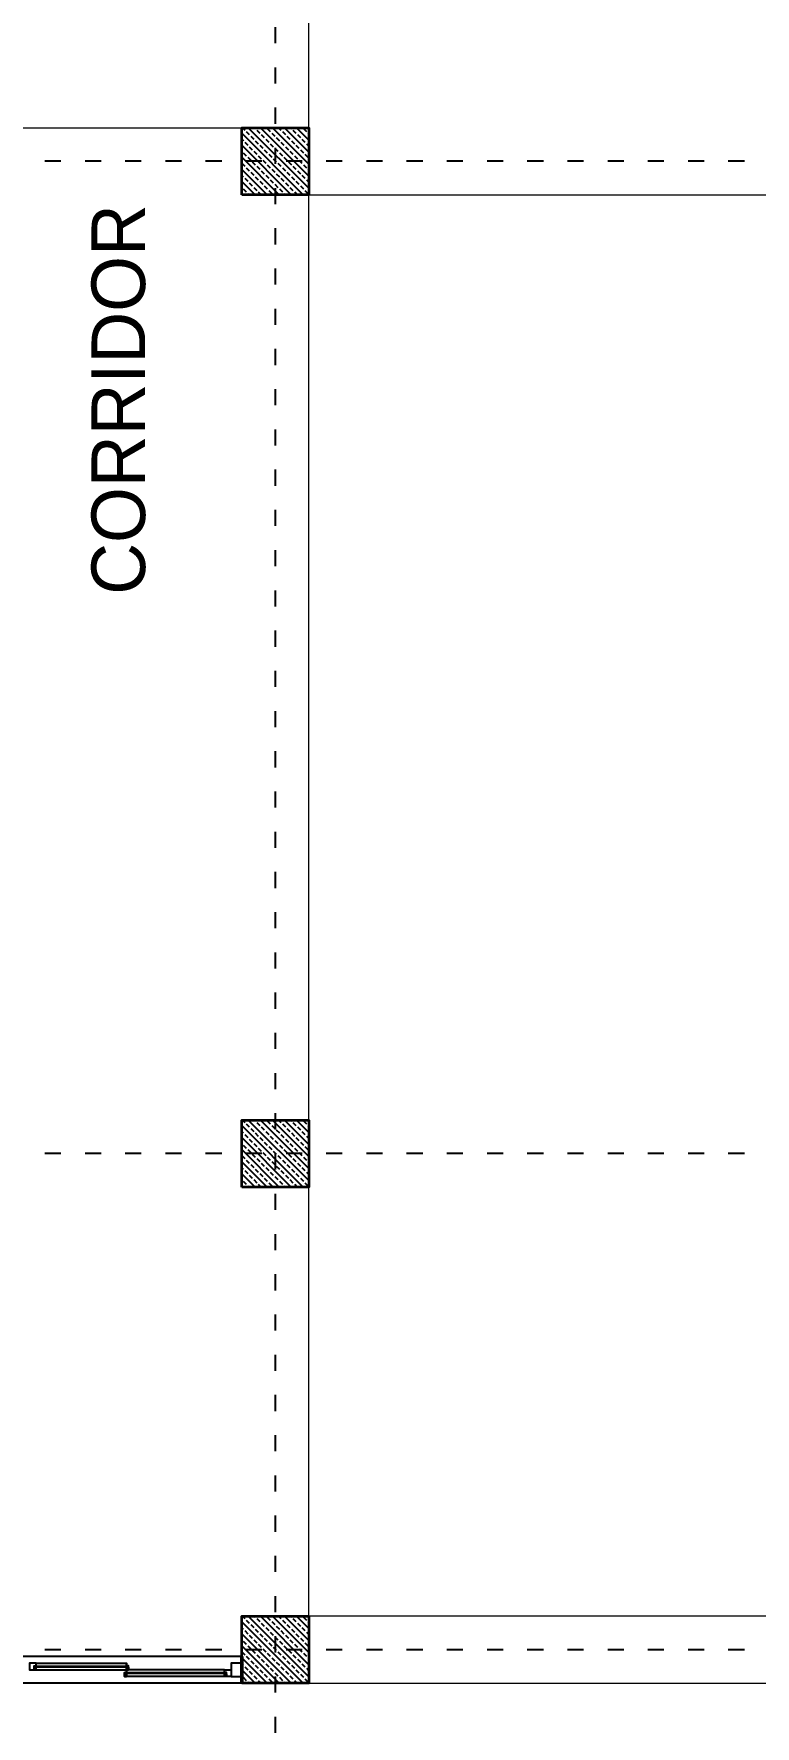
# Model space of a CAD drawing. Header units: millimetres. Extents: x 626118 to 667468, y 4481694 to 4492717.
# Drawn here: x 654702 to 655241, y 4489012 to 4490274 of the extents above; entities that cross this region are included whole.
import ezdxf

# ---------------------------------------------------------------- set-up
doc = ezdxf.new("R2010")
doc.units = ezdxf.units.MM
doc.linetypes.add('ACAD_ISO03W100', pattern=[30, 12, -18])
doc.linetypes.add('DUZ', pattern=[500, 500])
doc.layers.get('0').update_dxf_attribs({"color": 1, "linetype": 'DUZ'})
for name, color, linetype in [('AGAC', 116, 'Continuous'), ('KOLTAR_F', 145, 'Continuous'), ('PEN', 161, 'Continuous')]:
    doc.layers.add(name, color=color, linetype=linetype)
for name, color, linetype, lineweight in [('cam', 143, 'Continuous', 20), ('DUV', 220, 'Continuous', 50), ('DUVAR', 7, 'Continuous', 35), ('gor25', 142, 'Continuous', 25), ('iç duvar', 7, 'Continuous', 50), ('KOLON_F', 3, 'Continuous', 35)]:
    doc.layers.add(name, color=color, linetype=linetype, lineweight=lineweight)

msp = doc.modelspace()

# ---------------------------------------------------------------- hatches: boundary and pattern name
at = {"layer": 'KOLTAR_F'}
h = msp.add_hatch(dxfattribs=at)
h.set_pattern_fill('ANSI33', color=256, angle=90, style=0)
h.set_pattern_definition([(135, (5159270.136, 3829570.847), (-4.4901280605, -4.4901280605), []), (135, (5159270.136, 3829575.337), (-4.4901280605, -4.4901280605), [3.175, -1.5875])])
h.paths.add_polyline_path([(654857.67, 4490154.33), (654857.67, 4490204.33), (654907.67, 4490204.33), (654907.67, 4490154.33)])
h = msp.add_hatch(dxfattribs=at)
h.set_pattern_fill('ANSI33', color=256, angle=90, style=0)
h.set_pattern_definition([(135, (5159270.136, 3828830.847), (-4.4901280605, -4.4901280605), []), (135, (5159270.136, 3828835.337), (-4.4901280605, -4.4901280605), [3.175, -1.5875])])
h.paths.add_polyline_path([(654857.67, 4489414.33), (654857.67, 4489464.33), (654907.67, 4489464.33), (654907.67, 4489414.33)])
h = msp.add_hatch(dxfattribs=at)
h.set_pattern_fill('ANSI33', color=256, angle=90, style=0)
h.set_pattern_definition([(135, (5159270.136, 3828460.847), (-4.4901280605, -4.4901280605), []), (135, (5159270.136, 3828465.337), (-4.4901280605, -4.4901280605), [3.175, -1.5875])])
h.paths.add_polyline_path([(654857.67, 4489044.33), (654857.67, 4489094.33), (654907.67, 4489094.33), (654907.67, 4489044.33)])

# ---------------------------------------------------------------- linework, layer by layer
at = {"color": 232, "linetype": 'ACAD_ISO03W100'}
for p, q in [((654882.67, 4492079.33), (654882.67, 4488949.33)), ((657662.67, 4490179.33), (653722.67, 4490179.33)), ((657662.67, 4489439.33), (653722.67, 4489439.33)), ((657662.67, 4489069.33), (653722.67, 4489069.33))]:
    msp.add_line(p, q, dxfattribs=at)
at = {"layer": 'AGAC'}
for p, q in [((654857.67, 4489064.33), (654691.29, 4489064.33)), ((654857.67, 4489044.33), (654691.29, 4489044.33))]:
    msp.add_line(p, q, dxfattribs=at)
at = {"layer": 'cam'}
for p, q in [((654702.79, 4489057.33), (654773.17, 4489057.33)), ((654702.79, 4489056.83), (654773.17, 4489056.83)), ((654702.79, 4489056.33), (654773.17, 4489056.33)), ((654846.17, 4489052.33), (654770.17, 4489052.33)), ((654846.17, 4489051.83), (654770.17, 4489051.83)), ((654846.17, 4489051.33), (654770.17, 4489051.33))]:
    msp.add_line(p, q, dxfattribs=at)
at = {"layer": 'DUV'}
msp.add_line((654857.67, 4489044.33), (654857.67, 4489064.33), dxfattribs=at)
at = {"layer": 'DUVAR'}
msp.add_line((654857.67, 4489044.33), (654857.67, 4489064.33), dxfattribs=at)
at = {"layer": 'gor25'}
for p, q in [((654704.29, 4489059.33), (654771.67, 4489059.33)), ((654704.29, 4489054.33), (654771.67, 4489054.33)), ((654844.67, 4489054.33), (654771.67, 4489054.33)), ((654844.67, 4489049.33), (654771.67, 4489049.33))]:
    msp.add_line(p, q, dxfattribs=at)
at = {"layer": 'iç duvar', "color": 252, "linetype": 'Continuous', "lineweight": 5, "true_color": 0x939598}
for p, q in [((654907.67, 4490204.33), (654907.67, 4490894.33)), ((654387.67, 4490204.33), (654857.67, 4490204.33))]:
    msp.add_line(p, q, dxfattribs=at)
at = {"layer": 'iç duvar', "color": 7, "lineweight": 18}
msp.add_line((654907.67, 4489044.33), (656477.67, 4489044.33), dxfattribs=at)
at = {"layer": 'iç duvar', "color": 7, "linetype": 'Continuous', "lineweight": 5}
msp.add_lwpolyline([(654907.67, 4490154.33), (656477.67, 4490154.33), (656477.67, 4489094.33), (654907.67, 4489094.33)], close=True, dxfattribs=at)
at = {"layer": 'KOLON_F'}
for points in [[(654857.67, 4490154.33), (654857.67, 4490204.33), (654907.67, 4490204.33), (654907.67, 4490154.33)], [(654857.67, 4489414.33), (654857.67, 4489464.33), (654907.67, 4489464.33), (654907.67, 4489414.33)], [(654857.67, 4489044.33), (654857.67, 4489094.33), (654907.67, 4489094.33), (654907.67, 4489044.33)]]:
    msp.add_lwpolyline(points, close=True, dxfattribs=at)
at = {"layer": 'PEN'}
for points in [[(654699.29, 4489059.33), (654699.29, 4489059.33), (654699.29, 4489054.33), (654702.79, 4489054.33), (654702.79, 4489056.33), (654702.79, 4489057.33), (654704.29, 4489057.33), (654704.29, 4489059.33), (654699.29, 4489059.33)], [(654771.67, 4489059.33), (654771.67, 4489059.33), (654771.67, 4489054.33), (654773.17, 4489054.33), (654773.17, 4489056.33), (654773.17, 4489057.33), (654771.67, 4489057.33), (654771.67, 4489059.33), (654771.67, 4489059.33)], [(654849.67, 4489059.33), (654849.67, 4489059.33), (654849.67, 4489049.33), (654857.67, 4489049.33), (654857.67, 4489049.33), (654857.67, 4489059.33), (654857.67, 4489059.33), (654857.67, 4489059.33), (654849.67, 4489059.33)], [(654702.79, 4489054.33), (654704.29, 4489054.33), (654704.29, 4489056.33), (654702.79, 4489056.33)], [(654771.67, 4489054.33), (654771.67, 4489054.33), (654771.67, 4489049.33), (654770.17, 4489049.33), (654770.17, 4489051.33), (654770.17, 4489052.33), (654771.67, 4489052.33), (654771.67, 4489054.33), (654771.67, 4489054.33)], [(654770.17, 4489049.33), (654771.67, 4489049.33), (654771.67, 4489051.33), (654770.17, 4489051.33)], [(654773.17, 4489054.33), (654771.67, 4489054.33), (654771.67, 4489056.33), (654773.17, 4489056.33)], [(654849.67, 4489054.33), (654849.67, 4489054.33), (654849.67, 4489049.33), (654846.17, 4489049.33), (654846.17, 4489051.33), (654846.17, 4489052.33), (654844.67, 4489052.33), (654844.67, 4489054.33), (654849.67, 4489054.33)], [(654846.17, 4489049.33), (654844.67, 4489049.33), (654844.67, 4489051.33), (654846.17, 4489051.33)]]:
    msp.add_lwpolyline(points, close=True, dxfattribs=at)

# ---------------------------------------------------------------- texts
at = {"insert": (654745.51, 4489856.04), "char_height": 40, "attachment_point": 1, "rotation": 90}
msp.add_mtext_dynamic_manual_height_columns('{\\fCentury Gothic|b0|i0|c162|p34;\\H1.00001x;\\C7;CORRIDOR}', width=451.7355, gutter_width=12.5, heights=[0], dxfattribs=at)

doc.saveas('drawing.dxf')
